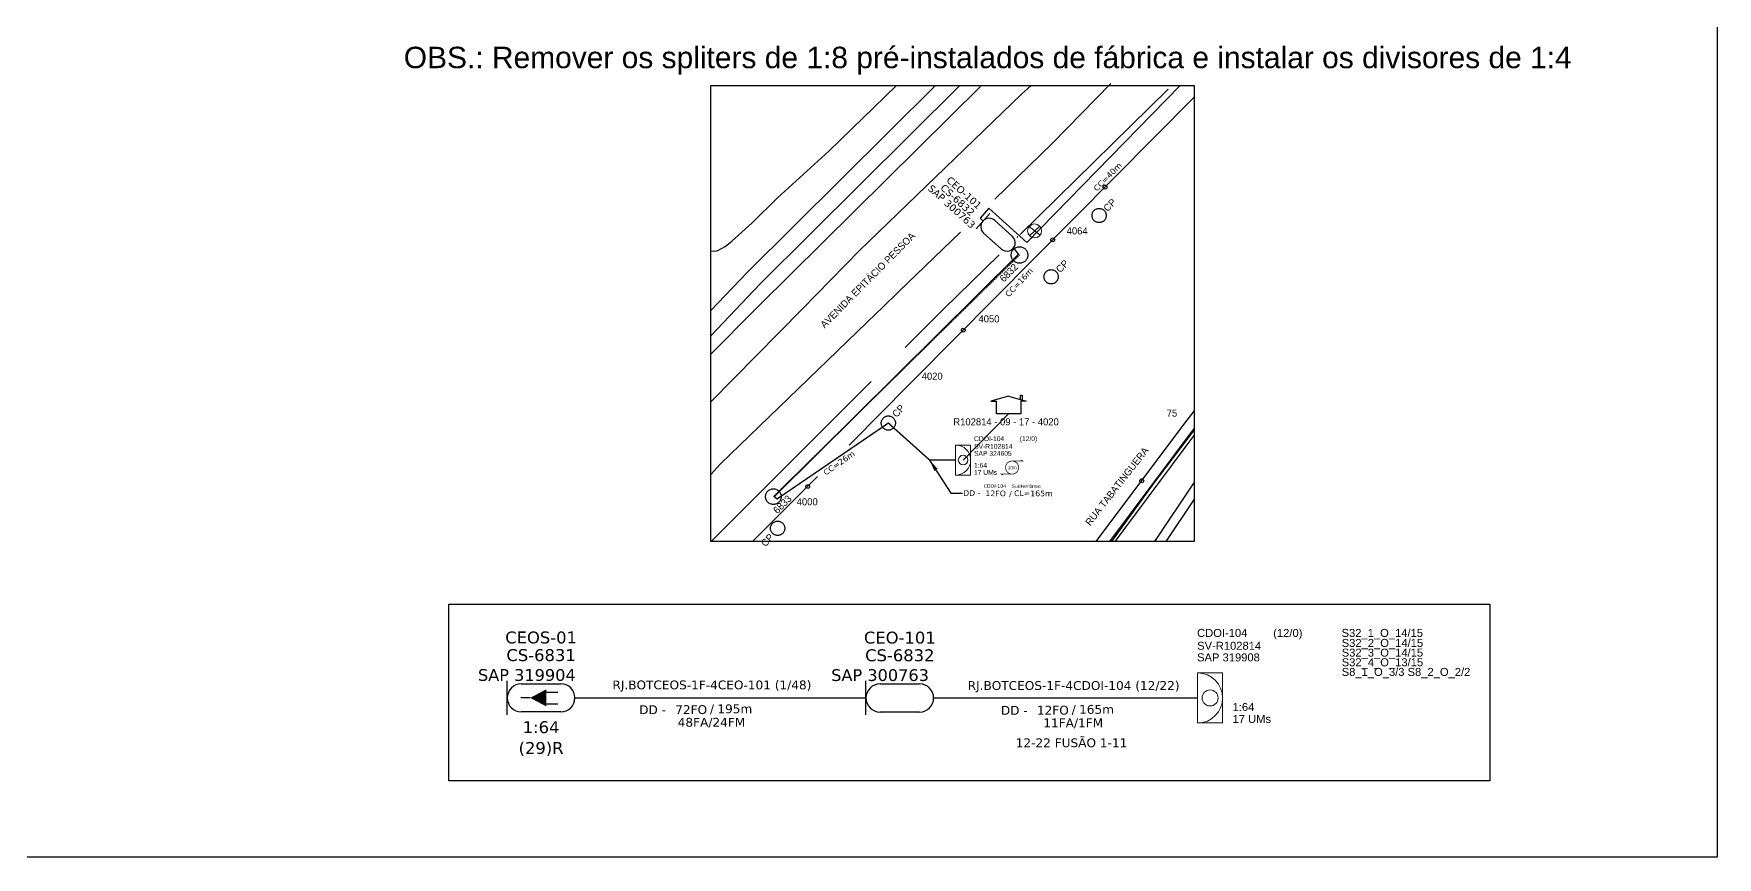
# Model space of a CAD drawing. Header units: metres. Extents: x 10880 to 11829, y -2377 to -1957.
# Drawn here: x 11187.8 to 11474, y -2377.2 to -2237.1 of the extents above; entities that cross this region are included whole.
import ezdxf
from ezdxf.enums import TextEntityAlignment as Align

# ---------------------------------------------------------------- set-up
doc = ezdxf.new("R2010")
doc.units = ezdxf.units.M
doc.linetypes.add('PHANTOM2', pattern=[1.25, 0.625, -0.125, 0.125, -0.125, 0.125, -0.125])
doc.linetypes.add('UG', pattern=[3e-05, 1.5e-05, -5e-06, 0, -5e-06, 0, -5e-06])
for name, color, linetype in [('10.0-Cartográfico', 252, 'Continuous'), ('10.1 - Número do Imóvel', 7, 'Continuous'), ('10.1-Caixas Subterrâneas', 5, 'Continuous'), ('20.4-CEO', 1, 'Continuous'), ('20.4-CEOS', 1, 'Continuous'), ('20.5-CEO', 1, 'Continuous'), ('20.8-Legenda', 1, 'Continuous'), ('CD a instalar', 1, 'Continuous'), ('Folga', 1, 'Continuous'), ('label_cabos', 7, 'Continuous'), ('Legenda', 1, 'Continuous'), ('MUB_DIVISA', 7, 'Continuous'), ('MUB_HIDROGRAFIA', 7, 'Continuous'), ('MUB_NUMERACAO', 7, 'Continuous'), ('MUB_SEGMENTO', 7, 'Continuous'), ('NOS_DE_INFRAESTRUTURA', 7, 'Continuous'), ('surveys', 7, 'Continuous'), ('surveys legendas', 7, 'Continuous')]:
    doc.layers.add(name, color=color, linetype=linetype)
for name, color, linetype, lineweight in [('10.4-Postes', 1, 'Continuous', 0), ("20.0-LEGENDA DOS CDO'S", 1, 'Continuous', 0), ('20.1-CDO_INTERIOR', 1, 'Continuous', 0), ('40.1-ETIQUETAS', 1, 'Continuous', 20)]:
    doc.layers.add(name, color=color, linetype=linetype, lineweight=lineweight)
for name, color, linetype, plot in [('10.5-Traçado Subterraneo', 40, 'Continuous', False), ('DROP DE CLIENTE', 140, 'Continuous', False), ('EXTRA', 50, 'Continuous', False)]:
    doc.layers.add(name, color=color, linetype=linetype, plot=plot)
doc.styles.add('ARIAL', font='arial.ttf')
doc.styles.add('siredit', font='verdana.ttf')
doc.dimstyles.new('CC', dxfattribs={"dimtxt": 1, "dimasz": 2, "dimexe": 0.18, "dimexo": 0.0625, "dimgap": 0.09, "dimtad": 0, "dimdec": 0, "dimrnd": 1, "dimzin": 0, "dimdsep": 46, "dimtxsty": 'siredit', "dimblk": 'NONE', "dimcen": 0, "dimse1": 1, "dimse2": 1, "dimsd1": 1, "dimsd2": 1, "dimclrt": 7, "dimadec": 0, "dimazin": 0, "dimtfac": 1, "dimtdec": 0, "dimtofl": 0, "dimtmove": 0, "dimatfit": 3, "dimfxl": 1, "dimtolj": 1, "dimtzin": 0, "dimarcsym": 0})

# ---------------------------------------------------------------- blocks, each defined once
blk = doc.blocks.new('*D172')
at = {"layer": 'Defpoints', "color": 0}
for p in [(11384.43, -2246.98), (11384.83, -2247.37), (11356.65, -2276.34)]:
    blk.add_point(p, dxfattribs=at)
at = {"layer": 'NOS_DE_INFRAESTRUTURA', "color": 7, "insert": (11370.34, -2261.47), "char_height": 1, "attachment_point": 5, "rotation": 45.7937, "style": 'siredit'}
blk.add_mtext('\\A1;CC=40m', dxfattribs=at)
blk = doc.blocks.new('_None')
blk = doc.blocks.new('A$C07E14978')
at = {"layer": 'Folga', "color": 1, "const_width": 0.137}
for points in [[(2.23, 0.28), (0.03, 0.28), (0.47, 0.06)], [(2.23, 2.92), (4.42, 2.92), (3.98, 3.13)]]:
    blk.add_lwpolyline(points, dxfattribs=at)
at = {"layer": 'Folga', "color": 1, "const_width": 0.146}
blk.add_lwpolyline([(2.23, 2.92, 1.000012), (2.23, 0.28, 0.999978)], format="xyb", close=True, dxfattribs=at)
at = {"layer": 'Folga', "color": 1}
blk.add_text('10m', height=0.659, dxfattribs=at).set_placement((1.38, 1.27))
blk = doc.blocks.new('*D171')
at = {"layer": 'Defpoints', "color": 0}
for p in [(11333.33, -2302.37), (11334.15, -2303.56), (11314.36, -2315.51)]:
    blk.add_point(p, dxfattribs=at)
at = {"layer": 'NOS_DE_INFRAESTRUTURA', "color": 7, "insert": (11324.67, -2310.13), "char_height": 1, "attachment_point": 5, "rotation": 34.7171, "style": 'siredit'}
blk.add_mtext('\\A1;CC=26m', dxfattribs=at)
blk = doc.blocks.new('LEGENDA DOS CABOS')
at = {"layer": 'EXTRA', "color": 0, "style": 'siredit'}
for tag, p in [('ID', (4.6, 0.97)), ('XX', (9.03, 0.97))]:
    blk.add_attdef(tag, text='', height=0.48, rotation=359.69, dxfattribs=at).set_placement(p, align=Align.MIDDLE_CENTER)
at = {"layer": 'Legenda', "color": 0, "style": 'siredit'}
for tag, p in [('TIPO_CABO', (1.31, 0)), ('CABO', (4.69, -0.05)), ('/', (6.81, -0.05)), ('METROS', (10.03, -0.05))]:
    blk.add_attdef(tag, text='', height=0.8, rotation=359.69, dxfattribs=at).set_placement(p, align=Align.MIDDLE_CENTER)
blk = doc.blocks.new('CDOI_CT_DRT')
at = {"layer": '20.1-CDO_INTERIOR', "color": 0, "lineweight": 18}
blk.add_lwpolyline([(2.13, -2.13), (2.13, 2.12), (0, 2.12), (0, -2.13)], close=True, dxfattribs=at)
blk.add_circle((1.06, 0), 0.68, dxfattribs=at)
blk.add_arc((0, 0), 2.13, 269.9724, 89.9724, dxfattribs=at)
at = {"layer": "20.0-LEGENDA DOS CDO'S", "color": 0, "style": 'ARIAL'}
for tag, p in [('CDO_N', (2.61, 2.69)), ('SAP', (2.61, 0.61)), ('SURVEY', (2.61, 1.6)), ('1:XX', (2.6, -1.08)), ('UMS', (2.6, -2.09))]:
    blk.add_attdef(tag, p, '', height=0.68, rotation=359.9724, dxfattribs=at)
blk.add_attdef('FIBRAS_UTILIZADAS', text='', height=0.68, rotation=359.9724, dxfattribs=at).set_placement((10.32, 2.69), align=Align.CENTER)
blk = doc.blocks.new('*D170')
at = {"layer": 'Defpoints', "color": 0}
for p in [(11362.66, -2271.62), (11364.19, -2273.07), (11360.29, -2277.2)]:
    blk.add_point(p, dxfattribs=at)
at = {"layer": 'NOS_DE_INFRAESTRUTURA', "color": 7, "insert": (11355.29, -2279.43), "char_height": 1, "attachment_point": 5, "rotation": 46.6641, "style": 'siredit'}
blk.add_mtext('\\A1;CC=16m', dxfattribs=at)
blk = doc.blocks.new('CEO_CT_DRT')
at = {"layer": '20.5-CEO', "color": 0}
for p, q in [((-1.56, 1.26), (1.8, 1.26)), ((1.8, -1.13), (-1.56, -1.13))]:
    blk.add_line(p, q, dxfattribs=at)
blk.add_lwpolyline([(-2.75, 1.51), (-2.75, -1.38)], dxfattribs=at)
for centre, start, end in [((-1.56, 0.07), 90, 270), ((1.8, 0.07), 270, 90)]:
    blk.add_arc(centre, 1.2, start, end, dxfattribs=at)
at = {"layer": '20.5-CEO', "color": 7, "style": 'siredit'}
for tag, p in [('CEO_Nº', (0.12, 5.61)), ('LOCAL', (0.12, 4.23)), ('SAP', (0.12, 2.97)), ('FIBRAS_RESERVA', (0.12, -1.94))]:
    blk.add_attdef(tag, text='', height=1.01, dxfattribs=at).set_placement(p, align=Align.TOP_CENTER)
blk = doc.blocks.new('SURVEY_SURVEY')
for p, q in [((0, 0.0000254), (-0.0000251, 0.000018)), ((0, 0.0000254), (0.0000251, 0.000018)), ((0.0000169, 0.0000264), (0.0000195, 0.0000264)), ((0.0000169, 0.0000205), (0.0000169, 0.0000264)), ((0.0000195, 0.0000264), (0.0000195, 0.0000198)), ((-0.0000251, 0.000018), (-0.0000173, 0.000018)), ((-0.0000172, 0), (-0.0000172, 0.0000179)), ((0.0000172, 0), (-0.0000172, 0)), ((0.0000251, 0.000018), (0.0000172, 0.000018)), ((0.0000172, 0.000018), (0.0000172, 0))]:
    blk.add_line(p, q)
blk = doc.blocks.new('MHMZ')
at = {"linetype": 'PHANTOM2'}
blk.add_circle((0, 0), 0.0000101, dxfattribs=at)
blk = doc.blocks.new('PTPT')
at = {"layer": '10.4-Postes', "color": 1, "linetype": 'PHANTOM2'}
for points in [[(-0.0000079, 0.0000104), (0.0000075, -0.000002)], [(0.000007, 0.0000109), (-0.0000074, -0.0000025)]]:
    blk.add_lwpolyline(points, dxfattribs=at)
at = {"layer": '10.4-Postes', "color": 1}
blk.add_circle((-0.0000002, 0.0000042), 0.00000987, dxfattribs=at)
blk = doc.blocks.new('DV')
at = {"linetype": 'Continuous'}
blk.add_circle((0, 0), 0.00000275, dxfattribs=at)
blk = doc.blocks.new('ETIQUETA_RS5F')
at = {"layer": '40.1-ETIQUETAS', "color": 0, "style": 'siredit'}
blk.add_text('/', height=1.5, dxfattribs=at).set_placement((1.55, -1.95), align=Align.MIDDLE_RIGHT)
for tag, p in [('ETIQUETA_R_SECUNDARIA', (1.18, 2.1)), ('ETIQUETA_R_PRIMARIA', (1.18, 4.1)), ('F_ATIVAS/F_MORTAS', (1.11, -4.24))]:
    blk.add_attdef(tag, text='', height=1.5, dxfattribs=at).set_placement(p, align=Align.MIDDLE_CENTER)
for tag, p in [('TIPO_CABO', (-6.62, -2.12)), ('CAP_CABO', (0.37, -2.09))]:
    blk.add_attdef(tag, text='', height=1.5, dxfattribs=at).set_placement(p, align=Align.MIDDLE_RIGHT)
blk.add_attdef('METROS', text='', height=1.5, dxfattribs=at).set_placement((2.11, -1.95), align=Align.MIDDLE_LEFT)
for tag, p in [('FUSÃO_1', (0.82, -8.39)), ('FUSÃO_2', (0.82, -10.6)), ('FUSÃO_3', (0.82, -12.93)), ('FUSÃO_4', (0.82, -15.14)), ('FUSÃO_5', (0.82, -17.16))]:
    blk.add_attdef(tag, text='', height=1.5, dxfattribs=at).set_placement(p, align=Align.CENTER)
blk = doc.blocks.new('CDO_INTERIOR_TROCA')
at = {"layer": '20.1-CDO_INTERIOR', "color": 0, "lineweight": 18}
blk.add_lwpolyline([(4.25, -4.25), (4.25, 4.25), (0, 4.25), (0, -4.25)], close=True, dxfattribs=at)
blk.add_circle((2.13, 0), 1.36, dxfattribs=at)
blk.add_arc((0, 0), 4.25, 270, 90, dxfattribs=at)
at = {"layer": "20.0-LEGENDA DOS CDO'S", "color": 0, "style": 'ARIAL'}
for tag, p in [('CDO_N', (-0.08, 10.38)), ('SPLITER_1', (24.48, 10.38)), ('SURVEY', (-0.08, 8.2)), ('SPLITER_2', (24.5, 8.68)), ('SAP_ANTIGO', (-0.08, 6.23)), ('/_SAP_NOVO', (12.37, 6.23)), ('SPLITER_3', (24.5, 7.04)), ('SPLITER_4', (24.5, 5.4)), ('SPLITER_5', (24.5, 3.75)), ('1:XX', (5.94, -2.22)), ('UMS', (5.94, -4.24))]:
    blk.add_attdef(tag, p, '', height=1.36, dxfattribs=at)
blk.add_attdef('FIBRAS_UTILIZADAS', text='', height=1.36, dxfattribs=at).set_placement((15.34, 10.38), align=Align.CENTER)
blk = doc.blocks.new('CEO_UN')
at = {"layer": '20.4-CEO', "color": 0}
for p, q in [((-9.11, 2.39), (-2.39, 2.39)), ((-2.39, -2.39), (-9.11, -2.39))]:
    blk.add_line(p, q, dxfattribs=at)
blk.add_lwpolyline([(-11.5, -2.89), (-11.5, 2.89)], dxfattribs=at)
for centre, start, end in [((-9.11, 0), 90, 270), ((-2.39, 0), 270, 90)]:
    blk.add_arc(centre, 2.39, start, end, dxfattribs=at)
at = {"layer": '20.4-CEO', "color": 7, "style": 'siredit'}
for tag, height, p in [('NOME?', 2.03, (-5.75, 10.27)), ('LOCAL?', 2.03, (-5.75, 7.27)), ('TIPO?', 2, (-9.11, 3.89))]:
    blk.add_attdef(tag, text='', height=height, dxfattribs=at).set_placement(p, align=Align.MIDDLE_CENTER)
blk.add_attdef('FIBRAS_RESERVA', text='', height=2.03, dxfattribs=at).set_placement((-5.75, -3.97), align=Align.TOP_CENTER)

msp = doc.modelspace()

# ---------------------------------------------------------------- linework, layer by layer
msp.add_lwpolyline([(11258.35, -2334.14), (11435.35, -2334.14), (11435.35, -2364.14), (11258.35, -2364.14)], close=True)
at = {"layer": '10.0-Cartográfico', "color": 7}
for points in [[(11348.92, -2245.91), (11311.03, -2283.4), (11310.4, -2284.04), (11302.89, -2291.62)], [(11341.05, -2245.91), (11309.01, -2277.78), (11302.89, -2284.19)], [(11302.89, -2288.48), (11311.28, -2279.68), (11345.23, -2245.91)], [(11357.36, -2245.91), (11355.72, -2247.39), (11328.16, -2274.01), (11318.39, -2283.95)], [(11351.14, -2265.24), (11360.91, -2255.81), (11370.89, -2245.59)], [(11355.45, -2271.25), (11380.65, -2246.57)], [(11385.03, -2247.93), (11330.71, -2302.75), (11327.93, -2305.53), (11326.4, -2307.06)], [(11307.79, -2307.1), (11331.07, -2284.62), (11331.93, -2283.8), (11334.86, -2280.96), (11345.32, -2270.86)], [(11354.89, -2271.8), (11355.1, -2271.59)], [(11335.94, -2290.49), (11342.52, -2283.91), (11351.88, -2274.74)], [(11318.39, -2283.95), (11302.89, -2299.73)], [(11302.96, -2323.48), (11330.15, -2296.28)], [(11368.4, -2323.48), (11383.46, -2303.36), (11385.03, -2301.3)], [(11302.89, -2312.06), (11304.52, -2310.26), (11307.79, -2307.1)], [(11385.03, -2304.46), (11377.92, -2313.89), (11371.01, -2323.48)], [(11321.03, -2312.44), (11309.98, -2323.48)], [(11385.03, -2313.38), (11378.33, -2323.48)], [(11385.03, -2316.24), (11380.22, -2323.48)]]:
    msp.add_lwpolyline(points, dxfattribs=at)
at = {"layer": '10.1 - Número do Imóvel'}
msp.add_lwpolyline([(10880, -1957.16), (11474, -1957.16), (11474, -2377.16), (10880, -2377.16)], close=True, dxfattribs=at)
at = {"layer": '10.5-Traçado Subterraneo', "color": 1, "linetype": 'UG'}
msp.add_lwpolyline([(11313.51, -2315.84), (11355.36, -2274.76)], dxfattribs=at)
at = {"layer": '10.5-Traçado Subterraneo', "color": 7, "linetype": 'UG'}
msp.add_lwpolyline([(11385.03, -2305.43), (11384.4, -2306.27), (11371.59, -2323.48)], dxfattribs=at)
at = {"layer": '20.4-CEOS', "color": 7}
for p, q in [((11270.66, -2347.66), (11277.38, -2347.66)), ((11277.38, -2352.44), (11270.66, -2352.44))]:
    msp.add_line(p, q, dxfattribs=at)
for points in [[(11268.27, -2352.93), (11268.27, -2347.16)], [(11272.17, -2350.05), (11270.55, -2350.05)], [(11274.82, -2349.1), (11276.85, -2349.1)], [(11274.82, -2351.09), (11276.85, -2351.09)]]:
    msp.add_lwpolyline(points, dxfattribs=at)
msp.add_lwpolyline([(11272.17, -2350.05, 0, 2.95, 0), (11274.94, -2350.05, 2.95, 2.95, 0)], format="xyseb", dxfattribs=at)
for centre, start, end in [((11270.66, -2350.05), 90, 270), ((11277.38, -2350.05), 270, 90)]:
    msp.add_arc(centre, 2.39, start, end, dxfattribs=at)
at = {"layer": 'CD a instalar', "color": 170, "linetype": 'Continuous'}
msp.add_line((11279.77, -2350.05), (11329.26, -2350.07), dxfattribs=at)
at = {"layer": 'CD a instalar', "linetype": 'Continuous'}
msp.add_line((11340.76, -2350.07), (11385.64, -2350.07), dxfattribs=at)
at = {"layer": 'CD a instalar', "color": 1, "linetype": 'ByBlock', "const_width": 0.24}
for points in [[(11354.34, -2273.53), (11355.19, -2274.64), (11313.66, -2315.83)], [(11313.66, -2315.83), (11314.15, -2316.23), (11333.06, -2303.33), (11340.08, -2309.62), (11344.5, -2309.62)]]:
    msp.add_lwpolyline(points, dxfattribs=at)
at = {"layer": 'CD a instalar', "color": 7, "linetype": 'ByBlock', "const_width": 0.24}
msp.add_lwpolyline([(11385.03, -2305.43), (11371.59, -2323.48)], dxfattribs=at)
at = {"layer": 'DROP DE CLIENTE', "color": 4}
msp.add_lwpolyline([(11345.77, -2309.62), (11353.5, -2301.78)], dxfattribs=at)
at = {"layer": 'MUB_HIDROGRAFIA', "color": 7, "linetype": 'Continuous'}
msp.add_lwpolyline([(11302.89, -2274.04), (11302.94, -2274.05), (11303.48, -2274.09), (11304.06, -2273.98), (11305.31, -2273.33), (11306.44, -2272.43), (11309.89, -2269.3), (11314.2, -2265.05), (11322.93, -2257.1), (11334.47, -2245.91)], dxfattribs=at)
at = {"layer": 'NOS_DE_INFRAESTRUTURA', "color": 7}
msp.add_lwpolyline([(11302.89, -2245.91), (11385.03, -2245.91), (11385.03, -2323.48), (11302.89, -2323.48)], close=True, dxfattribs=at)
at = {"layer": 'NOS_DE_INFRAESTRUTURA', "color": 5}
msp.add_lwpolyline([(11382.67, -2245.91), (11356.62, -2272.65), (11350.17, -2266.8), (11348.66, -2268.48), (11349.17, -2269)], dxfattribs=at)
at = {"layer": 'NOS_DE_INFRAESTRUTURA', "color": 7}
msp.add_lwpolyline([(11385.03, -2304.21), (11370.64, -2323.48)], dxfattribs=at)

# ---------------------------------------------------------------- block references
at = {"color": 1}
ref = msp.add_blockref('CDO_INTERIOR_TROCA', (11385.64, -2350.07), dxfattribs=at)
ref.add_attrib('CDO_N', 'CDOI-104', (11385.55, -2339.69), dxfattribs={"layer": "20.0-LEGENDA DOS CDO'S", "color": 0, "height": 1.36, "style": 'ARIAL'})
ref.add_attrib('FIBRAS_UTILIZADAS', '(12/0)', dxfattribs={"layer": "20.0-LEGENDA DOS CDO'S", "color": 0, "height": 1.36, "style": 'ARIAL'}).set_placement((11400.98, -2339.69), align=Align.CENTER)
ref.add_attrib('SURVEY', 'SV-R102814', (11385.56, -2341.87), dxfattribs={"layer": "20.0-LEGENDA DOS CDO'S", "color": 0, "height": 1.36, "style": 'ARIAL'})
ref.add_attrib('SAP_ANTIGO', 'SAP 319908', (11385.55, -2343.85), dxfattribs={"layer": "20.0-LEGENDA DOS CDO'S", "height": 1.36, "style": 'ARIAL'})
ref.add_attrib('1:XX', '1:64', (11391.58, -2352.29), dxfattribs={"layer": "20.0-LEGENDA DOS CDO'S", "color": 0, "height": 1.36, "style": 'ARIAL'})
ref.add_attrib('UMS', '17 UMs', (11391.58, -2354.32), dxfattribs={"layer": "20.0-LEGENDA DOS CDO'S", "color": 0, "height": 1.36, "style": 'ARIAL'})
ref.add_attrib('SPLITER_1', 'S32_1_O_14/15', (11410.12, -2339.69), dxfattribs={"layer": "20.0-LEGENDA DOS CDO'S", "color": 0, "height": 1.3603, "style": 'ARIAL'})
ref.add_attrib('SPLITER_2', 'S32_2_O_14/15', (11410.14, -2341.39), dxfattribs={"layer": "20.0-LEGENDA DOS CDO'S", "color": 0, "height": 1.3603, "style": 'ARIAL'})
ref.add_attrib('SPLITER_3', 'S32_3_O_14/15', (11410.14, -2343.04), dxfattribs={"layer": "20.0-LEGENDA DOS CDO'S", "color": 0, "height": 1.3603, "style": 'ARIAL'})
ref.add_attrib('SPLITER_4', 'S32_4_O_13/15', (11410.14, -2344.68), dxfattribs={"layer": "20.0-LEGENDA DOS CDO'S", "color": 0, "height": 1.3603, "style": 'ARIAL'})
ref.add_attrib('SPLITER_5', 'S8_1_O_3/3 S8_2_O_2/2  ', (11410.14, -2346.32), dxfattribs={"layer": "20.0-LEGENDA DOS CDO'S", "color": 0, "height": 1.3603, "style": 'ARIAL'})
at = {"layer": '10.1-Caixas Subterrâneas', "color": 7}
for p, xscale, yscale, zscale, rotation in [((11368.9, -2268.04), 120000, 120000, 120000, 314.4015629329692), ((11355.36, -2274.76), 138991.0453989137, 138991.0453989137, 138991.0453989137, 318.0050458680133), ((11360.73, -2278.46), 120000, 120000, 120000, 139), ((11333.06, -2303.33), 120000, 120000, 120000, 231), ((11313.51, -2315.84), 131804.3111361445, 131804.3111361445, 131804.3111361445, 302.0480802293779), ((11314.24, -2321.22), 120000, 120000, 120000, 141)]:
    msp.add_blockref('MHMZ', p, dxfattribs=dict(at, xscale=xscale, yscale=yscale, zscale=zscale, rotation=rotation))
at = {"layer": '10.4-Postes', "color": 7, "xscale": 120000, "yscale": 120000, "zscale": 120000}
msp.add_blockref('PTPT', (11357.95, -2271.17), dxfattribs=at)
at = {"layer": '20.1-CDO_INTERIOR', "color": 1, "xscale": 1.2, "yscale": 1.2, "zscale": 1.2}
msp.add_blockref('CDOI_CT_DRT', (11344.5, -2309.62), dxfattribs=at).add_auto_attribs({'CDO_N': 'CDOI-104', 'FIBRAS_UTILIZADAS': '(12/0)', 'SURVEY': 'SV-R102814', 'SAP': 'SAP 324605', '1:XX': '1:64', 'UMS': '17 UMs'})
at = {"layer": '20.4-CEO', "color": 170}
ref = msp.add_blockref('CEO_UN', (11340.76, -2350.07), dxfattribs=at)
ref.add_attrib('NOME?', 'CEO-101', dxfattribs={"color": 0, "height": 2.028, "style": 'siredit'}).set_placement((11335.01, -2339.81), align=Align.MIDDLE_CENTER)
ref.add_attrib('LOCAL?', 'CS-6832', dxfattribs={"color": 0, "height": 2.028, "style": 'siredit'}).set_placement((11335.01, -2342.81), align=Align.MIDDLE_CENTER)
ref.add_attrib('TIPO?', 'SAP 300763', dxfattribs={"color": 0, "height": 2, "style": 'siredit'}).set_placement((11331.65, -2346.18), align=Align.MIDDLE_CENTER)
at = {"layer": '20.5-CEO', "color": 5}
ref = msp.add_blockref('CEO_CT_DRT', (11351.55, -2271.27), dxfattribs=dict(at, xscale=1.2, yscale=1.2, zscale=1.2, rotation=317.9763142948918))
ref.add_attrib('CEO_Nº', 'CEO-101', dxfattribs={"color": 0, "height": 1.217, "rotation": 317.9763, "style": 'siredit'}).set_placement((11346.35, -2263.72), align=Align.TOP_CENTER)
ref.add_attrib('LOCAL', 'CS-6832', dxfattribs={"color": 0, "height": 1.217, "rotation": 317.9763, "style": 'siredit'}).set_placement((11345.24, -2264.95), align=Align.TOP_CENTER)
ref.add_attrib('SAP', 'SAP 300763', dxfattribs={"color": 0, "height": 1.217, "rotation": 317.9763, "style": 'siredit'}).set_placement((11344.23, -2266.07), align=Align.TOP_CENTER)
at = {"layer": '40.1-ETIQUETAS', "color": 170}
ref = msp.add_blockref('ETIQUETA_RS5F', (11301.88, -2349.96), dxfattribs=at)
ref.add_attrib('ETIQUETA_R_SECUNDARIA', 'RJ.BOTCEOS-1F-4CEO-101 (1/48)', dxfattribs={"color": 0, "height": 1.5, "style": 'siredit'}).set_placement((11303.06, -2347.85), align=Align.MIDDLE_CENTER)
ref.add_attrib('TIPO_CABO', 'DD -', dxfattribs={"color": 0, "height": 1.5, "style": 'siredit'}).set_placement((11295.26, -2352.07), align=Align.MIDDLE_RIGHT)
ref.add_attrib('CAP_CABO', '72FO', dxfattribs={"color": 0, "height": 1.5, "style": 'siredit'}).set_placement((11302.25, -2352.05), align=Align.MIDDLE_RIGHT)
ref.add_attrib('METROS', '195m', dxfattribs={"color": 0, "height": 1.5, "style": 'siredit'}).set_placement((11303.99, -2351.91), align=Align.MIDDLE_LEFT)
ref.add_attrib('F_ATIVAS/F_MORTAS', '48FA/24FM', dxfattribs={"color": 0, "height": 1.5, "style": 'siredit'}).set_placement((11302.99, -2354.2), align=Align.MIDDLE_CENTER)
at = {"layer": '40.1-ETIQUETAS'}
ref = msp.add_blockref('ETIQUETA_RS5F', (11363.38, -2350.05), dxfattribs=at)
ref.add_attrib('ETIQUETA_R_SECUNDARIA', 'RJ.BOTCEOS-1F-4CDOI-104 (12/22)', dxfattribs={"color": 0, "height": 1.5, "style": 'siredit'}).set_placement((11364.56, -2347.95), align=Align.MIDDLE_CENTER)
ref.add_attrib('TIPO_CABO', 'DD -', dxfattribs={"color": 0, "height": 1.5, "style": 'siredit'}).set_placement((11356.76, -2352.17), align=Align.MIDDLE_RIGHT)
ref.add_attrib('CAP_CABO', '12FO', dxfattribs={"color": 0, "height": 1.5, "style": 'siredit'}).set_placement((11363.74, -2352.15), align=Align.MIDDLE_RIGHT)
ref.add_attrib('METROS', '165m', dxfattribs={"color": 0, "height": 1.5, "style": 'siredit'}).set_placement((11365.49, -2352.01), align=Align.MIDDLE_LEFT)
ref.add_attrib('F_ATIVAS/F_MORTAS', '11FA/1FM', dxfattribs={"color": 0, "height": 1.5, "style": 'siredit'}).set_placement((11364.49, -2354.3), align=Align.MIDDLE_CENTER)
ref.add_attrib('FUSÃO_1', '12-22 FUSÃO 1-11', dxfattribs={"color": 0, "height": 1.5, "style": 'siredit'}).set_placement((11364.2, -2358.44), align=Align.CENTER)
at = {"layer": 'Folga', "color": 7, "xscale": 0.8420956519665196, "yscale": 0.8420956519665196, "zscale": 0.8420956519665196}
msp.add_blockref('A$C07E14978', (11352.22, -2312.24), dxfattribs=at)
at = {"layer": 'label_cabos', "color": 7}
ref = msp.add_blockref('LEGENDA DOS CABOS', (11345.67, -2315.22), dxfattribs=dict(at, xscale=1.2, yscale=1.2, zscale=1.2))
ref.add_attrib('ID', 'CDOI-104', dxfattribs={"layer": 'EXTRA', "height": 0.576, "rotation": 359.69, "style": 'siredit'}).set_placement((11351.19, -2314.05), align=Align.MIDDLE_CENTER)
ref.add_attrib('CABO', '12FO', dxfattribs={"layer": '20.8-Legenda', "color": 0, "height": 0.96, "rotation": 359.69, "style": 'siredit'}).set_placement((11351.3, -2315.28), align=Align.MIDDLE_CENTER)
ref.add_attrib('METROS', 'CL=165m', dxfattribs={"layer": '20.8-Legenda', "color": 0, "height": 0.96, "rotation": 359.69, "style": 'siredit'}).set_placement((11357.71, -2315.28), align=Align.MIDDLE_CENTER)
ref.add_attrib('XX', 'Subterrâneo', dxfattribs={"layer": 'EXTRA', "height": 0.576, "rotation": 359.69, "style": 'siredit'}).set_placement((11356.51, -2314.05), align=Align.MIDDLE_CENTER)
ref.add_attrib('/', '/', dxfattribs={"layer": '20.8-Legenda', "color": 0, "height": 0.96, "rotation": 359.69, "style": 'siredit'}).set_placement((11353.84, -2315.28), align=Align.MIDDLE_CENTER)
ref.add_attrib('TIPO_CABO', 'DD -', dxfattribs={"layer": '20.8-Legenda', "color": 0, "height": 0.96, "rotation": 359.69, "style": 'siredit'}).set_placement((11347.25, -2315.23), align=Align.MIDDLE_CENTER)
at = {"layer": 'MUB_DIVISA', "color": 7, "xscale": 120000, "yscale": 120000, "zscale": 120000}
for p in [(11369.89, -2263.21), (11361.01, -2272.18), (11345.8, -2287.53), (11376.14, -2313.14), (11319.36, -2314.11)]:
    msp.add_blockref('DV', p, dxfattribs=at)
at = {"layer": 'surveys', "color": 7, "xscale": 120000, "yscale": 120000, "zscale": 120000}
msp.add_blockref('SURVEY_SURVEY', (11353.5, -2301.78), dxfattribs=at)

# ---------------------------------------------------------------- texts
at = {"color": 3, "style": 'ARIAL'}
msp.add_text('OBS.: Remover os spliters de 1:8 pré-instalados de fábrica e instalar os divisores de 1:4', height=3.6432, dxfattribs=at).set_placement((11349.96, -2241.17), align=Align.MIDDLE_CENTER)
at = {"layer": '10.1-Caixas Subterrâneas', "color": 7}
for s, rotation, p in [('CP', 45.7927, (11370.35, -2267.49)), ('CP', 45.7927, (11362.28, -2277.87)), ('6832', 45.3911, (11352.71, -2279.46)), ('CP', 47.307, (11334.45, -2302.48)), ('6833', 44.8696, (11314.2, -2318.84)), ('CP', 47.307, (11312.17, -2324.46))]:
    msp.add_text(s, height=1.2, rotation=rotation, dxfattribs=at).set_placement(p)
at = {"layer": '20.4-CEOS', "color": 7, "style": 'siredit'}
for s, height, p in [('CEOS-01', 2.028, (11274.02, -2339.78)), ('CS-6831', 2.028, (11274.02, -2342.78)), ('SAP 319904', 2, (11271.6, -2346.16))]:
    msp.add_text(s, height=height, dxfattribs=at).set_placement(p, align=Align.MIDDLE_CENTER)
for s, p in [('1:64', (11274.02, -2354.02)), ('(29)R', (11274.02, -2357.56))]:
    msp.add_text(s, height=2.028, dxfattribs=at).set_placement(p, align=Align.TOP_CENTER)
at = {"layer": 'MUB_NUMERACAO', "color": 7}
for s, p in [('4064', (11363.38, -2271.26)), ('4050', (11348.38, -2286.21)), ('4020', (11338.73, -2295.96)), ('75', (11380.38, -2302.24)), ('4000', (11317.48, -2317.31))]:
    msp.add_text(s, height=1.2, dxfattribs=at).set_placement(p)
at = {"layer": 'MUB_SEGMENTO', "color": 255}
msp.add_text('AVENIDA EPITÁCIO PESSOA', height=1.2, rotation=45.2361, dxfattribs=at).set_placement((11322.22, -2287.27))
at = {"layer": 'MUB_SEGMENTO', "color": 7}
msp.add_text('RUA TABATINGUERA', height=1.2, rotation=52.1359, dxfattribs=at).set_placement((11367.38, -2320.89))
at = {"layer": 'surveys legendas', "color": 7}
msp.add_text('R102814 - 09 - 17 - 4020', height=1.2, dxfattribs=at).set_placement((11344.11, -2303.72))

# ---------------------------------------------------------------- dimensions: what is measured, and where the dimension line sits
at = {"layer": 'NOS_DE_INFRAESTRUTURA', "color": 7}
dim = msp.add_aligned_dim(p1=(11356.65, -2276.34), p2=(11384.83, -2247.37), distance=0.56, dimstyle='CC', override={"dimpost": 'CC=<>m'}, dxfattribs=at)
dim.commit()
dim.dimension.update_dxf_attribs({"geometry": '*D172', "text_midpoint": (11370.34, -2261.47)})
for p1, p2, distance, text, picture, middle in [((11360.29, -2277.2), (11364.19, -2273.07), 2.11, 'CC=16m', '*D170', (11355.29, -2279.43)), ((11314.36, -2315.51), (11333.33, -2302.37), -1.44, 'CC=26m', '*D171', (11324.67, -2310.13))]:
    dim = msp.add_aligned_dim(p1=p1, p2=p2, distance=distance, text=text, dimstyle='CC', override={"dimpost": 'CC=<>m'}, dxfattribs=at)
    dim.commit()
    dim.dimension.update_dxf_attribs({"geometry": picture, "text_midpoint": middle})

# ---------------------------------------------------------------- leaders
at = {"layer": 'label_cabos', "color": 7, "annotation_type": 0, "has_hookline": 1, "hookline_direction": 0}
msp.add_leader([(11340.08, -2309.62), (11343.67, -2315.22), (11345.67, -2315.22)], dimstyle='CC', override={"dimgap": 0.09, "dimtad": 0}, dxfattribs=at)

doc.saveas('drawing.dxf')
